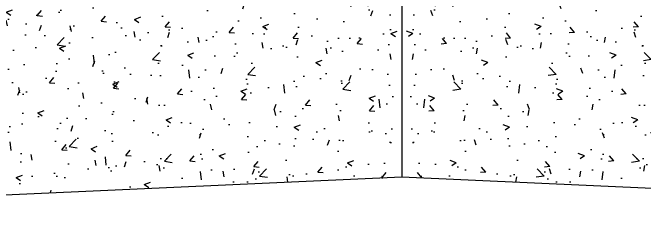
# Model space of a CAD drawing. Header units: millimetres. Extents: x 604786 to 1211550, y 1310999 to 2622648.
# Drawn here: x 605891.06 to 605905.45, y 1311225.64 to 1311230.6 of the extents above; entities that cross this region are included whole.
import ezdxf

# ---------------------------------------------------------------- set-up
doc = ezdxf.new("R2010")
doc.units = ezdxf.units.MM
doc.layers.add('acera', color=8, linetype='Continuous')
doc.layers.add('datos y tabla de areas', color=170, linetype='Continuous')

msp = doc.modelspace()

# ---------------------------------------------------------------- hatches: boundary and pattern name
at = {"layer": 'acera', "true_color": 0xe3e3e3}
h = msp.add_hatch(dxfattribs=at)
h.set_pattern_fill('AR-CONC', color=254, scale=0.203225, style=0)
h.set_pattern_definition([(50, (163189.4427, 465372.0801), (1.4576491801, -0.1275277791), [0.1524184545, -1.6766029995]), (355, (163189.4427, 465372.0801), (-0.281976851, 1.5286395), [0.1219347636, -1.3412823996]), (100.4514, (163189.5641, 465372.0695), (1.1756734117, 1.401110793), [0.12953575, -1.4248932946]), (46.1842, (163189.4427, 465372.4866), (2.1688964162, -0.3363753647), [0.228627682, -2.5149044993]), (96.6356, (163189.6234, 465372.4586), (1.899464601, 1.979647205), [0.194303631, -2.1373396005]), (351.1842, (163189.4427, 465372.4866), (1.8994630555, 1.9796486887), [0.1829021454, -2.0119235994]), (21, (163189.6459, 465372.385), (1.2130620049, -0.8182206542), [0.1524184545, -1.6766029995]), (326, (163189.6459, 465372.385), (0.4944766246, 1.473683322), [0.1219347636, -1.3412823996]), (71.4514, (163189.747, 465372.3168), (1.7075391265, 0.6554613312), [0.12953575, -1.4248932946]), (37.5, (163189.44267, 465372.08014), (0.02471181806, 0.67652222286), [0, -1.32502443114, 0, -1.3616048602, 0, -1.3463630148]), (7.5, (163189.4427, 465372.0801), (0.534622031, 0.8015416475), [0, -0.7763179949, 0, -1.29454074024, 0, -0.51314213016]), (327.5, (163188.9895, 465372.08014), (1.08485854267, -0.04583704922), [0, -0.508061515, 0, -1.5851519268, 0, -2.1033746721]), (317.5, (163188.7863, 465372.0801), (1.1851777949, 0.2034379559), [0, -0.6604799695, 0, -1.0527034591, 0, -1.4937008541])])
h.paths.add_polyline_path([(605872.895, 1311231.946), (605872.895, 1311225.637), (605899.924, 1311226.854), (605899.924, 1311233.163)])
h = msp.add_hatch(dxfattribs=at)
h.set_pattern_fill('AR-CONC', color=254, scale=0.203225, style=0)
h.set_pattern_definition([(130, (1048610.4059, 465372.0801), (-1.4576491801, -0.1275277791), [0.1524184545, -1.6766029995]), (185, (1048610.4059, 465372.0801), (0.281976851, 1.5286395), [0.1219347636, -1.3412823996]), (79.5486, (1048610.2844, 465372.0695), (-1.1756734117, 1.401110793), [0.12953575, -1.4248932946]), (133.8158, (1048610.4059, 465372.4866), (-2.1688964162, -0.3363753647), [0.228627682, -2.5149044993]), (83.3644, (1048610.2251, 465372.4586), (-1.899464601, 1.979647205), [0.194303631, -2.1373396005]), (188.8158, (1048610.4059, 465372.4866), (-1.8994630555, 1.9796486887), [0.1829021454, -2.0119235994]), (159, (1048610.2026, 465372.385), (-1.2130620049, -0.8182206542), [0.1524184545, -1.6766029995]), (214, (1048610.2026, 465372.385), (-0.4944766246, 1.473683322), [0.1219347636, -1.3412823996]), (108.5486, (1048610.1015, 465372.3168), (-1.7075391265, 0.6554613312), [0.12953575, -1.4248932946]), (142.5, (1048610.40586, 465372.08014), (-0.02471181806, 0.67652222286), [0, -1.32502443114, 0, -1.3616048602, 0, -1.3463630148]), (172.5, (1048610.40586, 465372.0801), (-0.534622031, 0.8015416475), [0, -0.7763179949, 0, -1.29454074024, 0, -0.51314213016]), (212.5, (1048610.85905, 465372.08014), (-1.08485854267, -0.04583704922), [0, -0.508061515, 0, -1.5851519268, 0, -2.1033746721]), (222.5, (1048611.0623, 465372.0801), (-1.1851777949, 0.2034379559), [0, -0.6604799695, 0, -1.0527034591, 0, -1.4937008541])])
h.paths.add_polyline_path([(605926.953, 1311231.946), (605926.953, 1311225.637), (605899.924, 1311226.854), (605899.924, 1311233.163)])

# ---------------------------------------------------------------- linework, layer by layer
for p, q in [((605872.895, 1311225.637), (605899.924, 1311226.854)), ((605899.924, 1311226.854), (605926.953, 1311225.637))]:
    msp.add_line(p, q)
at = {"layer": 'datos y tabla de areas', "color": 0}
msp.add_line((605899.924, 1311233.163), (605899.924, 1311226.854), dxfattribs=at)

doc.saveas('drawing.dxf')
